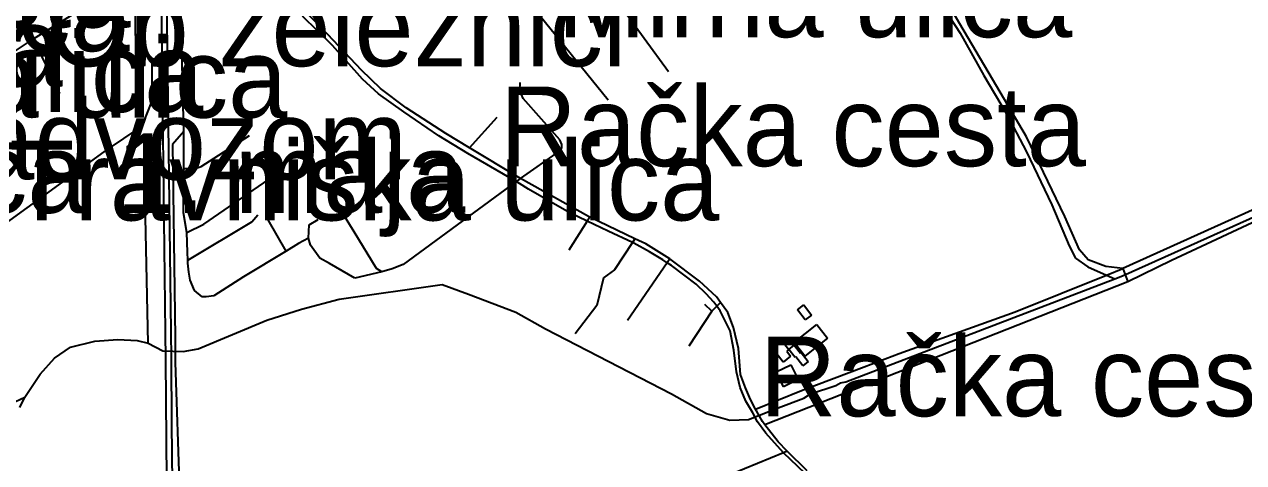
# Model space of a CAD drawing. Extents: x -8864 to 13231, y -7697 to 8949.
# Drawn here: x -1830 to -880, y -2089 to -1748 of the extents above; entities that cross this region are included whole.
import ezdxf

# ---------------------------------------------------------------- set-up
doc = ezdxf.new("R2010")
doc.units = 0
for name, color, linetype in [('OSM_BUILDING_YES', 9, 'CONTINUOUS'), ('OSM_HIGHWAY_FOOTWAY', 8, 'CONTINUOUS'), ('OSM_HIGHWAY_RESIDENTIAL', 8, 'CONTINUOUS'), ('OSM_HIGHWAY_SERVICE', 8, 'CONTINUOUS'), ('OSM_HIGHWAY_TERTIARY', 8, 'CONTINUOUS'), ('OSM_HIGHWAY_TRACK', 8, 'CONTINUOUS'), ('OSM_LABELS', 8, 'CONTINUOUS'), ('OSM_RAILWAY_RAIL', 5, 'CONTINUOUS'), ('OSM_WATERWAY_DITCH', 4, 'CONTINUOUS'), ('OSM_WATERWAY_STREAM', 4, 'CONTINUOUS')]:
    doc.layers.add(name, color=color, linetype=linetype)

msp = doc.modelspace()

# ---------------------------------------------------------------- linework, layer by layer
at = {"layer": 'OSM_BUILDING_YES'}
for p, q in [((-1227.726015, -1970.096113), (-1222.833212, -1966.371083)), ((-1222.833212, -1966.371083), (-1216.899062, -1974.232564)), ((-1221.799522, -1977.957594), (-1227.726015, -1970.096113)), ((-1216.899062, -1974.232564), (-1221.799522, -1977.957594)), ((-1230.344699, -1995.637587), (-1212.794927, -1981.682624)), ((-1212.794927, -1981.682624), (-1204.479459, -1992.223903)), ((-1248.997074, -1998.061637), (-1242.879156, -1993.291375)), ((-1242.879156, -1993.291375), (-1241.179309, -1995.470795)), ((-1241.179309, -1995.470795), (-1239.877625, -1994.436682)), ((-1239.877625, -1994.436682), (-1234.586659, -2001.0639)), ((-1204.479459, -1992.223903), (-1222.029231, -2006.167747)), ((-1239.119585, -2010.860173), (-1248.997074, -1998.061637)), ((-1234.586659, -2001.0639), (-1236.248222, -2002.38712)), ((-1236.248222, -2002.38712), (-1233.223719, -2006.278942)), ((-1234.586659, -2001.0639), (-1230.375327, -1997.672455)), ((-1229.693856, -2007.20186), (-1234.586659, -2001.0639)), ((-1230.375327, -1997.672455), (-1225.482524, -2003.810415)), ((-1222.029231, -2006.167747), (-1230.344699, -1995.637587)), ((-1225.482524, -2003.810415), (-1225.046076, -2003.46571)), ((-1225.046076, -2003.46571), (-1219.548373, -2010.359796)), ((-1244.471806, -2018.454786), (-1233.093551, -2012.872801)), ((-1233.223719, -2006.278942), (-1239.119585, -2010.860173)), ((-1233.093551, -2012.872801), (-1227.427394, -2024.51491)), ((-1229.165526, -2006.779319), (-1229.693856, -2007.20186)), ((-1223.652508, -2013.673405), (-1229.165526, -2006.779319)), ((-1219.548373, -2010.359796), (-1223.652508, -2013.673405)), ((-1238.820963, -2030.085776), (-1244.471806, -2018.454786)), ((-1227.427394, -2024.51491), (-1238.820963, -2030.085776))]:
    msp.add_line(p, q, dxfattribs=at)
at = {"layer": 'OSM_HIGHWAY_FOOTWAY'}
for p, q in [((-1743.912902, -1719.462748), (-1743.974158, -1756.168193)), ((-1590.206913, -1764.307662), (-1613.606609, -1741.390388)), ((-1743.974158, -1756.168193), (-1730.8348, -1777.206274)), ((-1566.807217, -1790.494067), (-1590.206913, -1764.307662)), ((-1730.8348, -1777.206274), (-1730.8348, -1807.440174)), ((-1554.372299, -1801.947145), (-1566.807217, -1790.494067)), ((-1534.579035, -1816.024422), (-1554.372299, -1801.947145)), ((-1730.8348, -1807.440174), (-1738.721477, -1827.166154)), ((-1507.419767, -1834.516139), (-1534.579035, -1816.024422)), ((-1738.721477, -1827.166154), (-1767.366197, -1846.358398)), ((-1484.678571, -1848.259832), (-1507.419767, -1834.516139)), ((-1452.12114, -1867.407598), (-1484.678571, -1848.259832)), ((-1447.075197, -1870.309786), (-1452.12114, -1867.407598)), ((-1444.425886, -1871.833156), (-1447.075197, -1870.309786)), ((-1437.557585, -1876.247595), (-1444.425886, -1871.833156)), ((-1405.81945, -1894.416846), (-1437.557585, -1876.247595)), ((-1391.62343, -1901.133019), (-1405.81945, -1894.416846)), ((-1375.383, -1908.816589), (-1391.62343, -1901.133019)), ((-1356.370746, -1917.634346), (-1375.383, -1908.816589)), ((-1355.260486, -1918.145843), (-1356.370746, -1917.634346)), ((-1343.154818, -1924.862017), (-1355.260486, -1918.145843)), ((-1332.680085, -1931.244605), (-1343.154818, -1924.862017)), ((-1329.379932, -1933.468504), (-1332.680085, -1931.244605)), ((-1326.141034, -1935.659044), (-1329.379932, -1933.468504)), ((-1306.830159, -1950.058787), (-1326.141034, -1935.659044)), ((-974.280352, -1937.983018), (-970.513123, -1948.379744)), ((-1298.981766, -1957.753476), (-1306.830159, -1950.058787)), ((-1292.925104, -1964.136065), (-1298.981766, -1957.753476)), ((-1290.681612, -1967.205045), (-1292.925104, -1964.136065)), ((-1288.016987, -1970.852238), (-1290.681612, -1967.205045)), ((-1280.32939, -1986.564081), (-1288.016987, -1970.852238)), ((-1277.381457, -2001.619875), (-1280.32939, -1986.564081)), ((-1275.25282, -2018.477025), (-1277.381457, -2001.619875)), ((-1272.641794, -2030.586153), (-1275.25282, -2018.477025)), ((-1268.05527, -2041.227507), (-1272.641794, -2030.586153)), ((-1262.634136, -2050.478925), (-1268.05527, -2041.227507)), ((-1258.897535, -2057.261816), (-1262.634136, -2050.478925)), ((-1252.511623, -2066.268605), (-1258.897535, -2057.261816)), ((-1238.866905, -2081.424473), (-1252.511623, -2066.268605)), ((-1210.796458, -2108.166853), (-1238.866905, -2081.424473))]:
    msp.add_line(p, q, dxfattribs=at)
at = {"layer": 'OSM_HIGHWAY_RESIDENTIAL'}
for p, q in [((-1706.072163, -1831.369322), (-1709.318718, -1698.024366)), ((-1454.410573, -1709.088262), (-1375.490197, -1806.495017)), ((-1823.162528, -1759.070381), (-1781.393764, -1733.22868)), ((-1366.255893, -1732.706064), (-1328.438125, -1784.51178)), ((-1845.68933, -1774.070577), (-1823.162528, -1759.070381)), ((-1802.603567, -1801.724755), (-1823.162528, -1759.070381)), ((-1706.141076, -1860.13545), (-1706.072163, -1831.369322)), ((-1767.366197, -1846.358398), (-1818.001731, -1883.252875)), ((-1706.225302, -1894.494682), (-1706.141076, -1860.13545)), ((-1447.075197, -1870.309786), (-1535.19925, -1934.758365)), ((-1443.637218, -1867.79678), (-1447.075197, -1870.309786)), ((-1818.001731, -1883.252875), (-1916.883825, -1954.284194)), ((-1703.713817, -1909.917419), (-1706.225302, -1894.494682)), ((-1703.254399, -1925.106646), (-1703.713817, -1909.917419)), ((-1616.562199, -1918.512786), (-1626.355462, -1924.439476)), ((-1608.775062, -1914.309618), (-1616.562199, -1918.512786)), ((-1607.435092, -1919.658094), (-1608.775062, -1914.309618)), ((-1702.955777, -1931.511473), (-1703.254399, -1925.106646)), ((-1626.355462, -1924.439476), (-1659.456538, -1944.476802)), ((-1599.984862, -1929.787952), (-1607.435092, -1919.658094)), ((-1702.848579, -1933.735372), (-1702.955777, -1931.511473)), ((-1702.052254, -1940.896325), (-1702.848579, -1933.735372)), ((-1592.526974, -1934.00224), (-1599.984862, -1929.787952)), ((-1572.657141, -1945.466437), (-1592.526974, -1934.00224)), ((-1535.19925, -1934.758365), (-1543.798026, -1938.205408)), ((-1701.217645, -1947.123241), (-1702.052254, -1940.896325)), ((-1697.626527, -1954.984722), (-1701.217645, -1947.123241)), ((-1659.456538, -1944.476802), (-1682.695438, -1959.187891)), ((-1551.638762, -1940.496023), (-1572.657141, -1945.466437)), ((-1543.798026, -1938.205408), (-1551.638762, -1940.496023)), ((-1691.730661, -1960.010733), (-1697.626527, -1954.984722)), ((-1688.614274, -1960.088569), (-1691.730661, -1960.010733)), ((-1682.695438, -1959.187891), (-1688.614274, -1960.088569))]:
    msp.add_line(p, q, dxfattribs=at)
at = {"layer": 'OSM_HIGHWAY_SERVICE'}
for p, q in [((-1444.242119, -1799.42302), (-1444.050695, -1793.118268)), ((-1441.569837, -1805.538741), (-1444.242119, -1799.42302)), ((-1413.09357, -1837.651836), (-1441.569837, -1805.538741)), ((-1483.415171, -1843.956588), (-1461.822519, -1820.071918)), ((-1692.473387, -1858.634318), (-1654.977211, -1834.404944)), ((-1411.378409, -1841.28791), (-1413.09357, -1837.651836)), ((-1411.569834, -1843.967708), (-1411.378409, -1841.28791)), ((-1443.637218, -1867.79678), (-1413.284995, -1846.636386)), ((-1413.284995, -1846.636386), (-1411.569834, -1843.967708)), ((-1706.141076, -1860.13545), (-1697.11351, -1860.13545)), ((-1697.11351, -1860.13545), (-1692.473387, -1858.634318)), ((-1690.482575, -1903.445874), (-1636.232952, -1865.939825)), ((-1652.917486, -1901.688994), (-1648.330962, -1896.151487)), ((-1608.392214, -1903.990729), (-1601.317174, -1899.776441)), ((-1573.300326, -1909.4504), (-1582.021613, -1895.19521)), ((-1389.548392, -1897.908366), (-1391.62343, -1901.133019)), ((-1703.713817, -1909.917419), (-1690.482575, -1903.445874)), ((-1702.955777, -1931.511473), (-1652.917486, -1901.688994)), ((-1626.355462, -1924.439476), (-1640.306459, -1900.165623)), ((-1608.775062, -1914.309618), (-1608.392214, -1903.990729)), ((-1555.842437, -1938.016376), (-1573.300326, -1909.4504)), ((-1391.62343, -1901.133019), (-1406.064473, -1923.594395)), ((-1356.370746, -1917.634346), (-1370.398313, -1939.017131)), ((-1354.471818, -1914.732159), (-1356.370746, -1917.634346)), ((-1551.638762, -1940.496023), (-1555.842437, -1938.016376)), ((-1329.379932, -1933.468504), (-1360.337056, -1978.535808)), ((-1327.343178, -1930.510719), (-1329.379932, -1933.468504)), ((-1378.912862, -1945.232927), (-1384.203827, -1966.637951)), ((-1370.398313, -1939.017131), (-1378.912862, -1945.232927)), ((-1294.724491, -1971.174704), (-1299.961858, -1966.104215)), ((-1287.83322, -1964.402933), (-1290.681612, -1967.205045)), ((-1384.203827, -1966.637951), (-1401.003217, -1988.732383)), ((-1294.724491, -1971.174704), (-1312.396775, -1998.339624)), ((-1290.681612, -1967.205045), (-1294.724491, -1971.174704))]:
    msp.add_line(p, q, dxfattribs=at)
at = {"layer": 'OSM_HIGHWAY_TERTIARY'}
for p, q in [((-1598.116562, -1750.919793), (-1612.350866, -1736.942591)), ((-1567.641826, -1783.533265), (-1598.116562, -1750.919793)), ((-1552.85622, -1797.777335), (-1567.641826, -1783.533265)), ((-1532.802619, -1812.877606), (-1552.85622, -1797.777335)), ((-1501.960349, -1832.814856), (-1532.802619, -1812.877606)), ((-1483.415171, -1843.956588), (-1501.960349, -1832.814856)), ((-1445.115013, -1866.973938), (-1483.415171, -1843.956588)), ((-1443.637218, -1867.79678), (-1445.115013, -1866.973938)), ((-1390.597396, -1897.407989), (-1443.637218, -1867.79678)), ((-1389.548392, -1897.908366), (-1390.597396, -1897.407989)), ((-1354.471818, -1914.732159), (-1389.548392, -1897.908366)), ((-1345.964926, -1918.813013), (-1354.471818, -1914.732159)), ((-1327.343178, -1930.510719), (-1345.964926, -1918.813013)), ((-1304.088964, -1947.690335), (-1327.343178, -1930.510719)), ((-1291.056803, -1959.999613), (-1304.088964, -1947.690335)), ((-1287.83322, -1964.402933), (-1291.056803, -1959.999613)), ((-1282.205348, -1972.086502), (-1287.83322, -1964.402933)), ((-1277.634137, -1983.873164), (-1282.205348, -1972.086502)), ((-1273.897537, -2000.252177), (-1277.634137, -1983.873164)), ((-1272.251288, -2020.445176), (-1273.897537, -2000.252177)), ((-1268.415147, -2030.853021), (-1272.251288, -2020.445176)), ((-1264.456494, -2040.059961), (-1268.415147, -2030.853021)), ((-1260.474871, -2047.510021), (-1264.456494, -2040.059961)), ((-1259.762772, -2048.84436), (-1260.474871, -2047.510021)), ((-1255.153277, -2057.183979), (-1259.762772, -2048.84436)), ((-1253.262006, -2059.630268), (-1255.153277, -2057.183979)), ((-1242.932755, -2072.962539), (-1253.262006, -2059.630268)), ((-1235.957257, -2080.223568), (-1242.932755, -2072.962539)), ((-1220.283442, -2095.53511), (-1235.957257, -2080.223568))]:
    msp.add_line(p, q, dxfattribs=at)
at = {"layer": 'OSM_HIGHWAY_TRACK'}
for p, q in [((-1075.788786, -1790.371753), (-1129.448822, -1699.625573)), ((-1049.349273, -1835.294503), (-1075.788786, -1790.371753)), ((-1706.072163, -1831.369322), (-1714.808764, -1841.488061)), ((-1714.808764, -1841.488061), (-1712.840923, -1992.034872)), ((-1019.494752, -1897.430228), (-1049.349273, -1835.294503)), ((-783.430408, -1851.595679), (-974.280352, -1937.983018)), ((-782.067467, -1859.824104), (-936.508526, -1931.733863)), ((-1007.993985, -1923.316407), (-1019.494752, -1897.430228)), ((-1001.424306, -1931.122291), (-1007.993985, -1923.316407)), ((-987.664733, -1936.459648), (-1001.424306, -1931.122291)), ((-974.280352, -1937.983018), (-987.664733, -1936.459648)), ((-986.99092, -1943.086865), (-974.280352, -1937.983018)), ((-936.508526, -1931.733863), (-970.513123, -1948.379744)), ((-1058.269642, -1971.719559), (-986.99092, -1943.086865)), ((-970.513123, -1948.379744), (-1253.262006, -2059.630268)), ((-1148.637186, -2004.177358), (-1058.269642, -1971.719559)), ((-1712.840923, -1992.034872), (-1712.840923, -2011.093682)), ((-1175.834739, -2014.474008), (-1148.637186, -2004.177358)), ((-1712.840923, -2011.093682), (-1705.712285, -2225.855564)), ((-1224.624943, -2032.943485), (-1175.834739, -2014.474008)), ((-1260.474871, -2047.510021), (-1224.624943, -2032.943485)), ((-1235.957257, -2080.223568), (-1238.866905, -2081.424473)), ((-1238.866905, -2081.424473), (-1289.356956, -2102.240164))]:
    msp.add_line(p, q, dxfattribs=at)
at = {"layer": 'OSM_RAILWAY_RAIL'}
for p, q in [((-1720.283497, -1987.631553), (-1723.775075, -1694.243739)), ((-1715.903711, -1987.108937), (-1719.678596, -1695.32233)), ((-1720.046131, -2009.114413), (-1720.283497, -1987.631553)), ((-1715.62806, -2008.224853), (-1715.903711, -1987.108937)), ((-1719.211521, -2102.729421), (-1720.046131, -2009.114413)), ((-1715.337095, -2058.92974), (-1715.62806, -2008.224853)), ((-1714.954247, -2105.17571), (-1715.337095, -2058.92974))]:
    msp.add_line(p, q, dxfattribs=at)
at = {"layer": 'OSM_WATERWAY_DITCH'}
for p, q in [((-1117.710689, -1729.136707), (-1101.148666, -1754.778257)), ((-1101.148666, -1754.778257), (-1082.57286, -1787.625238)), ((-1082.57286, -1787.625238), (-1065.382965, -1817.047416)), ((-1065.382965, -1817.047416), (-1049.456471, -1847.081165)), ((-1049.456471, -1847.081165), (-1029.739776, -1888.390081)), ((-1029.739776, -1888.390081), (-1016.095058, -1920.314144)), ((-1016.095058, -1920.314144), (-1011.248197, -1929.999222)), ((-1011.248197, -1929.999222), (-1001.676986, -1936.670918)), ((-1001.676986, -1936.670918), (-986.99092, -1943.086865)), ((-986.99092, -1943.086865), (-980.65095, -1945.866738)), ((-1841.125777, -2043.284614), (-1829.824091, -2038.047332))]:
    msp.add_line(p, q, dxfattribs=at)
at = {"layer": 'OSM_WATERWAY_STREAM'}
for p, q in [((-1733.866959, -1995.971172), (-1736.998659, -1849.227228)), ((-974.617259, -1943.531645), (-862.856144, -1893.427211)), ((-1190.314066, -2026.193953), (-980.65095, -1945.866738)), ((-980.65095, -1945.866738), (-974.617259, -1943.531645)), ((-1584.938918, -1961.712015), (-1504.755142, -1950.43685)), ((-1504.755142, -1950.43685), (-1484.096641, -1957.842432)), ((-1614.356992, -1969.629094), (-1584.938918, -1961.712015)), ((-1484.096641, -1957.842432), (-1447.435075, -1971.941949)), ((-1641.286551, -1978.124387), (-1614.356992, -1969.629094)), ((-1447.435075, -1971.941949), (-1424.15789, -1984.896158)), ((-1694.778134, -2000.463447), (-1641.286551, -1978.124387)), ((-1424.15789, -1984.896158), (-1326.041493, -2035.523208)), ((-1794.334041, -1999.262542), (-1775.275846, -1994.659072)), ((-1775.275846, -1994.659072), (-1757.526993, -1993.346972)), ((-1757.526993, -1993.346972), (-1742.412136, -1994.003022)), ((-1742.412136, -1994.003022), (-1733.866959, -1995.971172)), ((-1806.822557, -2007.813432), (-1794.334041, -1999.262542)), ((-1733.866959, -1995.971172), (-1722.450419, -2002.020176)), ((-1722.450419, -2002.020176), (-1706.546895, -2002.620629)), ((-1706.546895, -2002.620629), (-1694.778134, -2000.463447)), ((-1817.994074, -2020.300622), (-1806.822557, -2007.813432)), ((-1829.824091, -2038.047332), (-1817.994074, -2020.300622)), ((-1217.595846, -2035.534327), (-1198.093547, -2029.018304)), ((-1198.093547, -2029.018304), (-1194.433516, -2026.91672)), ((-1194.433516, -2026.91672), (-1190.314066, -2026.193953)), ((-1833.782744, -2046.253518), (-1829.824091, -2038.047332)), ((-1326.041493, -2035.523208), (-1298.790342, -2050.745793)), ((-1242.955726, -2046.42031), (-1222.787271, -2039.003609)), ((-1222.787271, -2039.003609), (-1217.595846, -2035.534327)), ((-1298.790342, -2050.745793), (-1280.566756, -2056.049791)), ((-1266.087429, -2055.538294), (-1242.955726, -2046.42031)), ((-1280.566756, -2056.049791), (-1266.087429, -2055.538294))]:
    msp.add_line(p, q, dxfattribs=at)

# ---------------------------------------------------------------- texts
at = {"layer": 'OSM_LABELS'}
for s, p in [('Mariborska cesta', (-2379.171346, -1750.235414)), ('Mirna ulica', (-1414.950385, -1757.791639)), ('Obrežna ulica', (-2260.020959, -1768.681072)), ('Ob železnici', (-1812.883048, -1780.397568)), ('Obrežna ulica', (-2312.259118, -1796.352665)), ('Obrežna ulica', (-2202.726123, -1816.113378)), ('Obrežna ulica', (-2137.256466, -1820.454573)), ('Račka cesta', (-1459.617888, -1858.258106)), ('Pod nadvozom', (-2085.482618, -1868.597384)), ('Ulica 1. maja', (-1966.244534, -1894.59694)), ('Travniška ulica', (-1842.001053, -1900.492634)), ('Račka cesta', (-1257.458025, -2053.01417))]:
    msp.add_text(s, height=62.042552, dxfattribs=at).set_placement(p)

doc.saveas('drawing.dxf')
